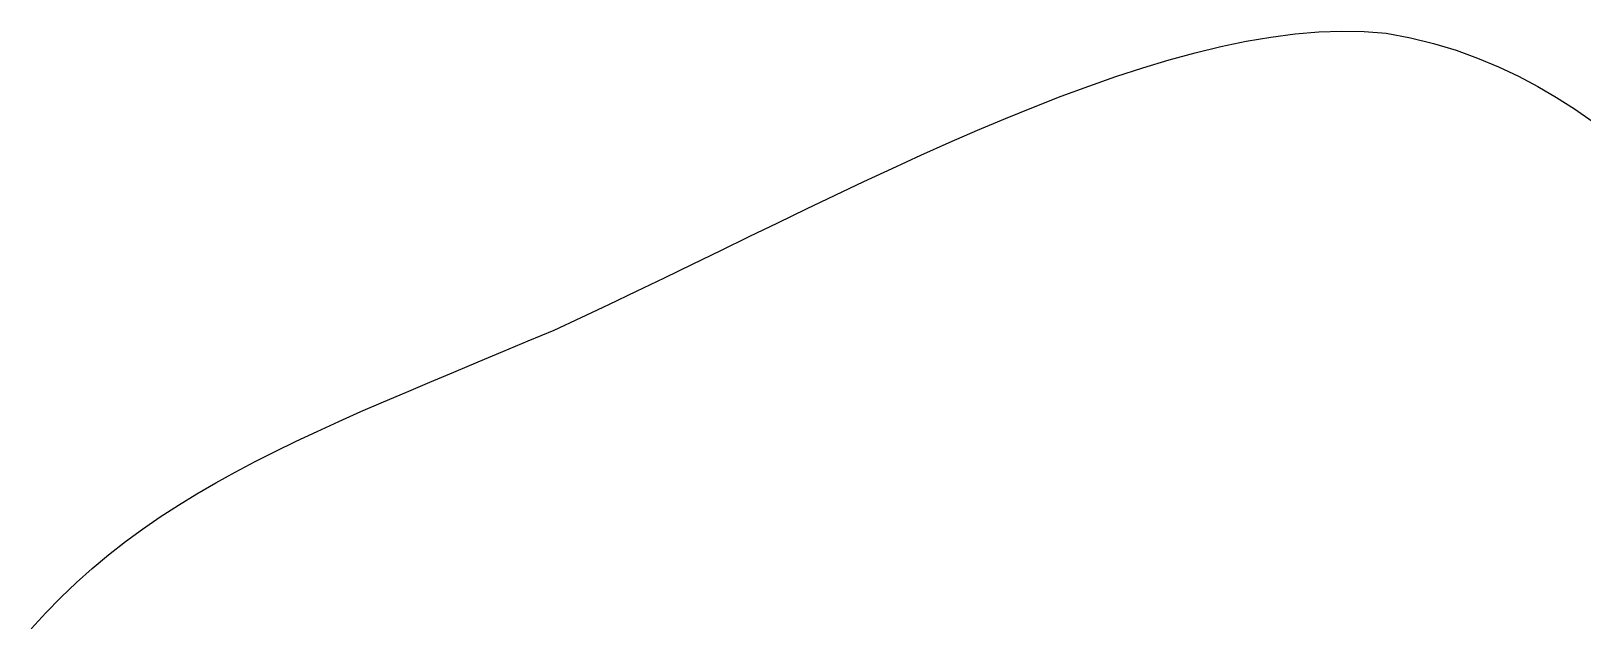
# Model space of a CAD drawing. Header units: metres. Extents: x 507606 to 508087, y 6966978 to 6967359.
# Drawn here: x 507844.6999 to 507845.1218, y 6967256.3887 to 6967256.549 of the extents above; entities that cross this region are included whole.
import ezdxf

# ---------------------------------------------------------------- set-up
doc = ezdxf.new("R2010")
doc.units = ezdxf.units.M
doc.layers.add('mga2020VEG_TREE', color=252, linetype='Continuous')

# ---------------------------------------------------------------- blocks, each defined once
blk = doc.blocks.new('BAC V TREE')
for p, q in [((-11.2471, 9.1739), (-11.2048, 9.1794)), ((-11.2048, 9.1794), (-11.1634, 9.183)), ((-11.1634, 9.183), (-11.123, 9.1844)), ((-11.123, 9.1844), (-11.0837, 9.1837)), ((-11.0837, 9.1837), (-11.0455, 9.1807)), ((-11.0455, 9.1807), (-11.0032, 9.1726)), ((-11.3794, 9.1465), (-11.3345, 9.1573)), ((-11.3345, 9.1573), (-11.2904, 9.1665)), ((-11.2904, 9.1665), (-11.2471, 9.1739)), ((-11.0032, 9.1726), (-10.9625, 9.1625)), ((-10.9625, 9.1625), (-10.9232, 9.1507)), ((-10.9232, 9.1507), (-10.8855, 9.1371)), ((-11.5182, 9.1048), (-11.4713, 9.1201)), ((-11.4713, 9.1201), (-11.425, 9.134)), ((-11.425, 9.134), (-11.3794, 9.1465)), ((-10.8855, 9.1371), (-10.8491, 9.122)), ((-10.8491, 9.122), (-10.814, 9.1055)), ((-11.5657, 9.0882), (-11.5182, 9.1048)), ((-10.814, 9.1055), (-10.7801, 9.0876)), ((-11.6622, 9.0516), (-11.6137, 9.0704)), ((-11.6137, 9.0704), (-11.5657, 9.0882)), ((-10.7801, 9.0876), (-10.7475, 9.0684)), ((-10.7475, 9.0684), (-10.7159, 9.0482)), ((-11.711, 9.0317), (-11.6622, 9.0516)), ((-10.7159, 9.0482), (-10.6853, 9.0269)), ((-11.7602, 9.011), (-11.711, 9.0317)), ((-11.8594, 8.9673), (-11.8097, 8.9895)), ((-11.8097, 8.9895), (-11.7602, 9.011)), ((-11.9093, 8.9445), (-11.8594, 8.9673)), ((-11.9593, 8.9213), (-11.9093, 8.9445)), ((-12.0093, 8.8976), (-11.9593, 8.9213)), ((-12.0594, 8.8737), (-12.0093, 8.8976)), ((-12.1593, 8.8253), (-12.1094, 8.8495)), ((-12.1094, 8.8495), (-12.0594, 8.8737)), ((-12.209, 8.8011), (-12.1593, 8.8253)), ((-12.2585, 8.7771), (-12.209, 8.8011)), ((-12.3078, 8.7532), (-12.2585, 8.7771)), ((-12.3567, 8.7296), (-12.3078, 8.7532)), ((-12.4052, 8.7065), (-12.3567, 8.7296)), ((-12.4533, 8.6839), (-12.4052, 8.7065)), ((-12.5459, 8.6429), (-12.5008, 8.6619)), ((-12.5008, 8.6619), (-12.4533, 8.6839)), ((-12.5901, 8.6243), (-12.5459, 8.6429)), ((-12.6762, 8.5885), (-12.6336, 8.6062)), ((-12.6336, 8.6062), (-12.5901, 8.6243)), ((-12.718, 8.571), (-12.6762, 8.5885)), ((-12.7992, 8.5365), (-12.759, 8.5536)), ((-12.759, 8.5536), (-12.718, 8.571)), ((-12.8386, 8.5193), (-12.7992, 8.5365)), ((-12.915, 8.4849), (-12.8772, 8.5022)), ((-12.8772, 8.5022), (-12.8386, 8.5193)), ((-12.9521, 8.4675), (-12.915, 8.4849)), ((-13.0238, 8.432), (-12.9883, 8.4499)), ((-12.9883, 8.4499), (-12.9521, 8.4675)), ((-13.0585, 8.4137), (-13.0238, 8.432)), ((-13.1255, 8.3757), (-13.0924, 8.395)), ((-13.0924, 8.395), (-13.0585, 8.4137)), ((-13.1579, 8.3559), (-13.1255, 8.3757)), ((-13.2204, 8.3142), (-13.1895, 8.3354)), ((-13.1895, 8.3354), (-13.1579, 8.3559)), ((-13.2505, 8.2922), (-13.2204, 8.3142)), ((-13.2798, 8.2693), (-13.2505, 8.2922)), ((-13.3084, 8.2455), (-13.2798, 8.2693)), ((-13.3363, 8.2207), (-13.3084, 8.2455)), ((-13.3634, 8.1948), (-13.3363, 8.2207)), ((-13.3898, 8.1677), (-13.3634, 8.1948)), ((-13.4155, 8.1395), (-13.3898, 8.1677))]:
    blk.add_line(p, q)
blk = doc.blocks.new('XE_SURVEY')
at = {"layer": 'mga2020VEG_TREE', "xscale": 0.1554417355589352, "yscale": 0.1554417355589352, "zscale": 0.1554417355589352, "rotation": 0.001583333339407246}
blk.add_blockref('BAC V TREE', (507846.78526, 6967255.12139, 5.18413), dxfattribs=at)

msp = doc.modelspace()

# ---------------------------------------------------------------- block references
msp.add_blockref('XE_SURVEY', (0, 0))

doc.saveas('drawing.dxf')
